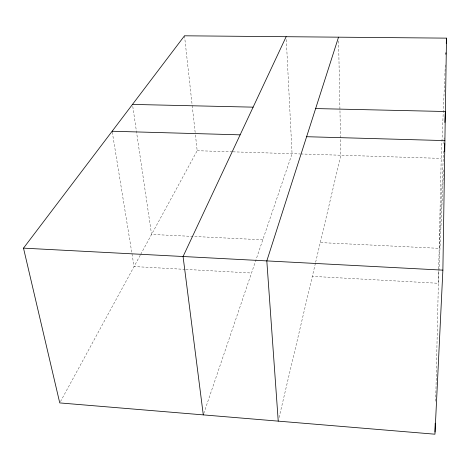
<?xml version="1.0" encoding="UTF-8"?>
<svg xmlns="http://www.w3.org/2000/svg" width="470" height="470" viewBox="0 0 470 470"><rect width="100%" height="100%" fill="white"/><g stroke="black" fill="none" stroke-linecap="round" stroke-linejoin="round"><path stroke-width="0.35" stroke-dasharray="2.35 1.76" d="M435.69 401.227L435.954 389.507M435.972 388.778L438.686 269.451M438.704 268.723L441.218 158.396L444.726 78.467M444.855 75.535L445.343 64.531M443.568 151.023L439.168 248.342L320.276 242.585M443.897 143.703L444.168 137.851M443.562 169.87L438.375 283.287L312.321 276.36M279.074 417.566L315.47 262.988M315.634 262.284L340.844 155.235L338.576 40.109M203.763 413.5L292.058 153.702L286.265 38.904M60.454 401.633L140.36 254.993M140.712 254.346L197.183 150.711L195.256 133.257M197.183 150.711L232.215 151.816M232.944 151.839L300.072 153.949M300.8 153.972L441.218 158.396M262.795 239.806L151.569 234.424L132.587 105.145M185.121 269.369L134.056 266.561L112.26 131.964M185.85 269.404L251.509 273.017M184.51 35.802L192.13 104.892M192.207 105.621L195.173 132.528"/><path stroke-width="0.7" d="M442.881 270.138L446.5 38.135L184.51 35.802L23.5 248.142L59.755 402.919L434.938 434.198L442.881 270.138L23.5 248.142M434.991 432.001L435.191 423.206M445.789 54.267L445.854 52.799M446.277 43.269L446.5 38.135M444.861 122.482L445.354 111.508L315.64 108.57M444.403 151.575L444.767 143.526M338.518 37.177L266.813 260.909L278.234 421.132M286.154 36.707L183.071 256.514L203.293 414.887M132.481 104.416L253.118 107.154M112.142 131.242L240.135 134.843M306.616 136.711L444.902 140.601"/></g></svg>
